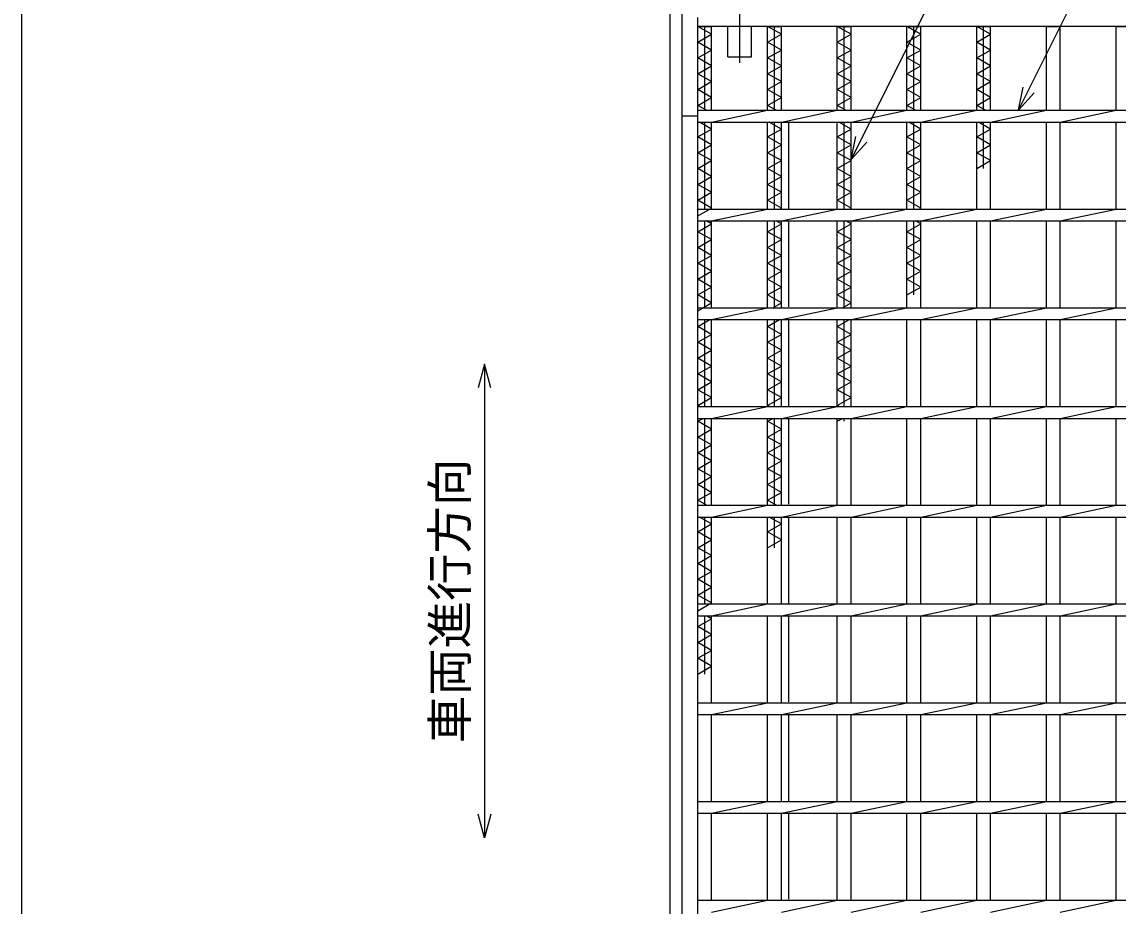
# Model space of a CAD drawing. Units: millimetres, scale not verified. Extents: x -1456 to 1389, y -1026 to 839.
# Drawn here: x -1379 to -824, y 6 to 454 of the extents above; entities that cross this region are included whole.
import ezdxf
from ezdxf.enums import TextEntityAlignment as Align

# ---------------------------------------------------------------- set-up
doc = ezdxf.new("R2010")
doc.units = ezdxf.units.MM
doc.header["$LTSCALE"] = 8
doc.linetypes.add('LONG_DASHED_DOTTED', pattern=[15.25, 12, -1.5, 0.25, -1.5])
for name, color, linetype, lineweight in [('0_2', 150, 'Continuous', 25), ('16', 3, 'Continuous', 25), ('19', 6, 'Continuous', 25), ('22', 4, 'Continuous', 25)]:
    doc.layers.add(name, color=color, linetype=linetype, lineweight=lineweight)
doc.styles.add('ベクトル', font='')
doc.styles.get('ベクトル').set_extended_font_data('ベクトル')

msp = doc.modelspace()

# ---------------------------------------------------------------- linework, layer by layer
at = {"layer": '0_2'}
msp.add_line((-1379.2, -921.2), (-1379.2, 838.8), dxfattribs=at)
at = {"layer": '16'}
for p, q in [((-1037, 451.382), (-1037, 455.882)), ((-430, 451.382), (-1037, 451.382)), ((-1037, -139.618), (-1037, 451.382)), ((-1037, 451.382), (-1030, 451.382)), ((-1030, 447.382), (-1037, 451.382)), ((-1033.5, 408.882), (-1033.5, 451.382)), ((-1030, 408.882), (-1030, 451.382)), ((-1001.7, 408.882), (-1001.7, 451.382)), ((-1001.7, 451.382), (-994.7, 451.382)), ((-994.7, 447.382), (-1001.7, 451.382)), ((-998.2, 408.882), (-998.2, 451.382)), ((-994.7, 408.882), (-994.7, 451.382)), ((-966.4, 408.882), (-966.4, 451.382)), ((-966.4, 451.382), (-959.4, 451.382)), ((-959.4, 447.382), (-966.4, 451.382)), ((-962.9, 408.882), (-962.9, 451.382)), ((-959.4, 408.882), (-959.4, 451.382)), ((-931.1, 408.882), (-931.1, 451.382)), ((-931.1, 451.382), (-924.1, 451.382)), ((-924.1, 447.382), (-931.1, 451.382)), ((-927.6, 408.882), (-927.6, 451.382)), ((-924.1, 408.882), (-924.1, 451.382)), ((-895.8, 408.882), (-895.8, 451.382)), ((-895.8, 451.382), (-888.8, 451.382)), ((-888.8, 447.382), (-895.8, 451.382)), ((-892.3, 408.882), (-892.3, 451.382)), ((-888.8, 408.882), (-888.8, 451.382)), ((-860.5, 408.882), (-860.5, 451.382)), ((-860.5, 451.382), (-853.5, 451.382)), ((-853.5, 408.882), (-853.5, 451.382)), ((-825.2, 408.882), (-825.2, 451.382)), ((-825.2, 451.382), (-818.2, 451.382)), ((-1037, 443.382), (-1030, 447.382)), ((-1001.7, 443.382), (-994.7, 447.382)), ((-966.4, 443.382), (-959.4, 447.382)), ((-931.1, 443.382), (-924.1, 447.382)), ((-895.8, 443.382), (-888.8, 447.382)), ((-1030, 439.382), (-1037, 443.382)), ((-1037, 435.382), (-1030, 439.382)), ((-994.7, 439.382), (-1001.7, 443.382)), ((-1001.7, 435.382), (-994.7, 439.382)), ((-959.4, 439.382), (-966.4, 443.382)), ((-966.4, 435.382), (-959.4, 439.382)), ((-924.1, 439.382), (-931.1, 443.382)), ((-931.1, 435.382), (-924.1, 439.382)), ((-888.8, 439.382), (-895.8, 443.382)), ((-895.8, 435.382), (-888.8, 439.382)), ((-1030, 431.382), (-1037, 435.382)), ((-994.7, 431.382), (-1001.7, 435.382)), ((-959.4, 431.382), (-966.4, 435.382)), ((-924.1, 431.382), (-931.1, 435.382)), ((-888.8, 431.382), (-895.8, 435.382)), ((-1037, 427.382), (-1030, 431.382)), ((-1030, 423.382), (-1037, 427.382)), ((-1001.7, 427.382), (-994.7, 431.382)), ((-994.7, 423.382), (-1001.7, 427.382)), ((-966.4, 427.382), (-959.4, 431.382)), ((-959.4, 423.382), (-966.4, 427.382)), ((-931.1, 427.382), (-924.1, 431.382)), ((-924.1, 423.382), (-931.1, 427.382)), ((-895.8, 427.382), (-888.8, 431.382)), ((-888.8, 423.382), (-895.8, 427.382)), ((-1037, 419.382), (-1030, 423.382)), ((-1001.7, 419.382), (-994.7, 423.382)), ((-966.4, 419.382), (-959.4, 423.382)), ((-931.1, 419.382), (-924.1, 423.382)), ((-895.8, 419.382), (-888.8, 423.382)), ((-1030, 415.382), (-1037, 419.382)), ((-994.7, 415.382), (-1001.7, 419.382)), ((-959.4, 415.382), (-966.4, 419.382)), ((-924.1, 415.382), (-931.1, 419.382)), ((-888.8, 415.382), (-895.8, 419.382)), ((-1037, 411.382), (-1030, 415.382)), ((-1032.625, 408.882), (-1037, 411.382)), ((-1001.7, 411.382), (-994.7, 415.382)), ((-997.325, 408.882), (-1001.7, 411.382)), ((-966.4, 411.382), (-959.4, 415.382)), ((-962.025, 408.882), (-966.4, 411.382)), ((-931.1, 411.382), (-924.1, 415.382)), ((-926.725, 408.882), (-931.1, 411.382)), ((-895.8, 411.382), (-888.8, 415.382)), ((-891.425, 408.882), (-895.8, 411.382)), ((-1037, 408.882), (-430, 408.882)), ((-1037, 402.882), (-1037, 408.882)), ((-1030, 402.882), (-1001.7, 408.882)), ((-994.7, 402.882), (-966.4, 408.882)), ((-959.4, 402.882), (-931.1, 408.882)), ((-924.1, 402.882), (-895.8, 408.882)), ((-888.8, 402.882), (-860.5, 408.882)), ((-853.5, 402.882), (-825.2, 408.882)), ((-1037, 402.882), (-430, 402.882)), ((-1030, 399.382), (-1036.125, 402.882)), ((-1033.5, 358.882), (-1033.5, 402.882)), ((-1030, 358.882), (-1030, 402.882)), ((-1001.7, 358.882), (-1001.7, 402.882)), ((-994.7, 399.382), (-1000.825, 402.882)), ((-998.2, 358.882), (-998.2, 402.882)), ((-994.7, 358.882), (-994.7, 402.882)), ((-966.4, 358.882), (-966.4, 402.882)), ((-959.4, 399.382), (-965.525, 402.882)), ((-962.9, 358.882), (-962.9, 402.882)), ((-959.4, 358.882), (-959.4, 402.882)), ((-931.1, 358.882), (-931.1, 402.882)), ((-924.1, 399.382), (-930.225, 402.882)), ((-927.6, 358.882), (-927.6, 402.882)), ((-924.1, 358.882), (-924.1, 402.882)), ((-895.8, 358.882), (-895.8, 402.882)), ((-888.8, 399.382), (-894.925, 402.882)), ((-892.3, 379.382), (-892.3, 402.882)), ((-888.8, 358.882), (-888.8, 402.882)), ((-860.5, 358.882), (-860.5, 402.882)), ((-853.5, 358.882), (-853.5, 402.882)), ((-825.2, 358.882), (-825.2, 402.882)), ((-1037, 395.382), (-1030, 399.382)), ((-1030, 391.382), (-1037, 395.382)), ((-1001.7, 395.382), (-994.7, 399.382)), ((-994.7, 391.382), (-1001.7, 395.382)), ((-966.4, 395.382), (-959.4, 399.382)), ((-959.4, 391.382), (-966.4, 395.382)), ((-931.1, 395.382), (-924.1, 399.382)), ((-924.1, 391.382), (-931.1, 395.382)), ((-895.8, 395.382), (-888.8, 399.382)), ((-888.8, 391.382), (-895.8, 395.382)), ((-1037, 387.382), (-1030, 391.382)), ((-1001.7, 387.382), (-994.7, 391.382)), ((-966.4, 387.382), (-959.4, 391.382)), ((-931.1, 387.382), (-924.1, 391.382)), ((-895.8, 387.382), (-888.8, 391.382)), ((-1030, 383.382), (-1037, 387.382)), ((-1037, 379.382), (-1030, 383.382)), ((-994.7, 383.382), (-1001.7, 387.382)), ((-1001.7, 379.382), (-994.7, 383.382)), ((-959.4, 383.382), (-966.4, 387.382)), ((-966.4, 379.382), (-959.4, 383.382)), ((-924.1, 383.382), (-931.1, 387.382)), ((-931.1, 379.382), (-924.1, 383.382)), ((-888.8, 383.382), (-895.8, 387.382)), ((-895.8, 379.382), (-888.8, 383.382)), ((-1030, 375.382), (-1037, 379.382)), ((-994.7, 375.382), (-1001.7, 379.382)), ((-959.4, 375.382), (-966.4, 379.382)), ((-924.1, 375.382), (-931.1, 379.382)), ((-1037, 371.382), (-1030, 375.382)), ((-1001.7, 371.382), (-994.7, 375.382)), ((-966.4, 371.382), (-959.4, 375.382)), ((-931.1, 371.382), (-924.1, 375.382)), ((-1030, 367.382), (-1037, 371.382)), ((-1037, 363.382), (-1030, 367.382)), ((-994.7, 367.382), (-1001.7, 371.382)), ((-1001.7, 363.382), (-994.7, 367.382)), ((-959.4, 367.382), (-966.4, 371.382)), ((-966.4, 363.382), (-959.4, 367.382)), ((-924.1, 367.382), (-931.1, 371.382)), ((-931.1, 363.382), (-924.1, 367.382)), ((-1030, 359.382), (-1037, 363.382)), ((-994.7, 359.382), (-1001.7, 363.382)), ((-959.4, 359.382), (-966.4, 363.382)), ((-924.1, 359.382), (-931.1, 363.382)), ((-1037, 355.382), (-1030, 359.382)), ((-1037, 358.882), (-430, 358.882)), ((-1037, 352.882), (-1037, 358.882)), ((-1030, 352.882), (-1001.7, 358.882)), ((-995.575, 358.882), (-994.7, 359.382)), ((-994.7, 352.882), (-966.4, 358.882)), ((-960.275, 358.882), (-959.4, 359.382)), ((-959.4, 352.882), (-931.1, 358.882)), ((-924.975, 358.882), (-924.1, 359.382)), ((-924.1, 352.882), (-895.8, 358.882)), ((-888.8, 352.882), (-860.5, 358.882)), ((-853.5, 352.882), (-825.2, 358.882)), ((-1037, 352.882), (-430, 352.882)), ((-1037, 347.382), (-1030, 351.382)), ((-1033.5, 308.882), (-1033.5, 352.882)), ((-1030, 351.382), (-1032.625, 352.882)), ((-1030, 308.882), (-1030, 352.882)), ((-1001.7, 308.882), (-1001.7, 352.882)), ((-1001.7, 347.382), (-994.7, 351.382)), ((-998.2, 308.882), (-998.2, 352.882)), ((-994.7, 351.382), (-997.325, 352.882)), ((-994.7, 308.882), (-994.7, 352.882)), ((-966.4, 308.882), (-966.4, 352.882)), ((-966.4, 347.382), (-959.4, 351.382)), ((-962.9, 308.882), (-962.9, 352.882)), ((-959.4, 351.382), (-962.025, 352.882)), ((-959.4, 308.882), (-959.4, 352.882)), ((-931.1, 308.882), (-931.1, 352.882)), ((-931.1, 347.382), (-924.1, 351.382)), ((-927.6, 315.382), (-927.6, 352.882)), ((-924.1, 351.382), (-926.725, 352.882)), ((-924.1, 308.882), (-924.1, 352.882)), ((-895.8, 308.882), (-895.8, 352.882)), ((-888.8, 308.882), (-888.8, 352.882)), ((-860.5, 308.882), (-860.5, 352.882)), ((-853.5, 308.882), (-853.5, 352.882)), ((-825.2, 308.882), (-825.2, 352.882)), ((-1030, 343.382), (-1037, 347.382)), ((-994.7, 343.382), (-1001.7, 347.382)), ((-959.4, 343.382), (-966.4, 347.382)), ((-924.1, 343.382), (-931.1, 347.382)), ((-1037, 339.382), (-1030, 343.382)), ((-1030, 335.382), (-1037, 339.382)), ((-1001.7, 339.382), (-994.7, 343.382)), ((-994.7, 335.382), (-1001.7, 339.382)), ((-966.4, 339.382), (-959.4, 343.382)), ((-959.4, 335.382), (-966.4, 339.382)), ((-931.1, 339.382), (-924.1, 343.382)), ((-924.1, 335.382), (-931.1, 339.382)), ((-1037, 331.382), (-1030, 335.382)), ((-1001.7, 331.382), (-994.7, 335.382)), ((-966.4, 331.382), (-959.4, 335.382)), ((-931.1, 331.382), (-924.1, 335.382)), ((-1030, 327.382), (-1037, 331.382)), ((-994.7, 327.382), (-1001.7, 331.382)), ((-959.4, 327.382), (-966.4, 331.382)), ((-924.1, 327.382), (-931.1, 331.382)), ((-1037, 323.382), (-1030, 327.382)), ((-1030, 319.382), (-1037, 323.382)), ((-1001.7, 323.382), (-994.7, 327.382)), ((-994.7, 319.382), (-1001.7, 323.382)), ((-966.4, 323.382), (-959.4, 327.382)), ((-959.4, 319.382), (-966.4, 323.382)), ((-931.1, 323.382), (-924.1, 327.382)), ((-924.1, 319.382), (-931.1, 323.382)), ((-1037, 315.382), (-1030, 319.382)), ((-1001.7, 315.382), (-994.7, 319.382)), ((-966.4, 315.382), (-959.4, 319.382)), ((-931.1, 315.382), (-924.1, 319.382)), ((-1030, 311.382), (-1037, 315.382)), ((-1037, 307.382), (-1030, 311.382)), ((-994.7, 311.382), (-1001.7, 315.382)), ((-999.075, 308.882), (-994.7, 311.382)), ((-959.4, 311.382), (-966.4, 315.382)), ((-963.775, 308.882), (-959.4, 311.382)), ((-1037, 308.882), (-430, 308.882)), ((-1037, 302.882), (-1037, 308.882)), ((-1030, 302.882), (-1001.7, 308.882)), ((-994.7, 302.882), (-966.4, 308.882)), ((-959.4, 302.882), (-931.1, 308.882)), ((-924.1, 302.882), (-895.8, 308.882)), ((-888.8, 302.882), (-860.5, 308.882)), ((-853.5, 302.882), (-825.2, 308.882)), ((-1037, 302.882), (-430, 302.882)), ((-1037, 299.382), (-1030.875, 302.882)), ((-1033.5, 258.882), (-1033.5, 302.882)), ((-1030, 258.882), (-1030, 302.882)), ((-1001.7, 258.882), (-1001.7, 302.882)), ((-1001.7, 299.382), (-995.575, 302.882)), ((-998.2, 258.882), (-998.2, 302.882)), ((-994.7, 258.882), (-994.7, 302.882)), ((-966.4, 258.882), (-966.4, 302.882)), ((-966.4, 299.382), (-960.275, 302.882)), ((-962.9, 258.882), (-962.9, 302.882)), ((-959.4, 258.882), (-959.4, 302.882)), ((-931.1, 258.882), (-931.1, 302.882)), ((-924.1, 258.882), (-924.1, 302.882)), ((-895.8, 258.882), (-895.8, 302.882)), ((-888.8, 258.882), (-888.8, 302.882)), ((-860.5, 258.882), (-860.5, 302.882)), ((-853.5, 258.882), (-853.5, 302.882)), ((-825.2, 258.882), (-825.2, 302.882)), ((-1030, 295.382), (-1037, 299.382)), ((-1037, 291.382), (-1030, 295.382)), ((-994.7, 295.382), (-1001.7, 299.382)), ((-1001.7, 291.382), (-994.7, 295.382)), ((-959.4, 295.382), (-966.4, 299.382)), ((-966.4, 291.382), (-959.4, 295.382)), ((-1030, 287.382), (-1037, 291.382)), ((-994.7, 287.382), (-1001.7, 291.382)), ((-959.4, 287.382), (-966.4, 291.382)), ((-1037, 283.382), (-1030, 287.382)), ((-1030, 279.382), (-1037, 283.382)), ((-1001.7, 283.382), (-994.7, 287.382)), ((-994.7, 279.382), (-1001.7, 283.382)), ((-966.4, 283.382), (-959.4, 287.382)), ((-959.4, 279.382), (-966.4, 283.382)), ((-1037, 275.382), (-1030, 279.382)), ((-1001.7, 275.382), (-994.7, 279.382)), ((-966.4, 275.382), (-959.4, 279.382)), ((-1030, 271.382), (-1037, 275.382)), ((-994.7, 271.382), (-1001.7, 275.382)), ((-959.4, 271.382), (-966.4, 275.382)), ((-1037, 267.382), (-1030, 271.382)), ((-1030, 263.382), (-1037, 267.382)), ((-1001.7, 267.382), (-994.7, 271.382)), ((-994.7, 263.382), (-1001.7, 267.382)), ((-966.4, 267.382), (-959.4, 271.382)), ((-959.4, 263.382), (-966.4, 267.382)), ((-1037, 259.382), (-1030, 263.382)), ((-1001.7, 259.382), (-994.7, 263.382)), ((-966.4, 259.382), (-959.4, 263.382)), ((-1036.125, 258.882), (-1037, 259.382)), ((-1037, 258.882), (-430, 258.882)), ((-1037, 252.882), (-1037, 258.882)), ((-1030, 252.882), (-1001.7, 258.882)), ((-1000.825, 258.882), (-1001.7, 259.382)), ((-994.7, 252.882), (-966.4, 258.882)), ((-965.525, 258.882), (-966.4, 259.382)), ((-959.4, 252.882), (-931.1, 258.882)), ((-924.1, 252.882), (-895.8, 258.882)), ((-888.8, 252.882), (-860.5, 258.882)), ((-853.5, 252.882), (-825.2, 258.882)), ((-1037, 252.882), (-430, 252.882)), ((-1037, 251.382), (-1034.375, 252.882)), ((-1030, 247.382), (-1037, 251.382)), ((-1033.5, 208.882), (-1033.5, 252.882)), ((-1030, 208.882), (-1030, 252.882)), ((-1001.7, 208.882), (-1001.7, 252.882)), ((-1001.7, 251.382), (-999.075, 252.882)), ((-994.7, 247.382), (-1001.7, 251.382)), ((-998.2, 208.882), (-998.2, 252.882)), ((-994.7, 208.882), (-994.7, 252.882)), ((-966.4, 208.882), (-966.4, 252.882)), ((-966.4, 251.382), (-963.775, 252.882)), ((-962.9, 251.382), (-962.9, 252.882)), ((-959.4, 208.882), (-959.4, 252.882)), ((-931.1, 208.882), (-931.1, 252.882)), ((-924.1, 208.882), (-924.1, 252.882)), ((-895.8, 208.882), (-895.8, 252.882)), ((-888.8, 208.882), (-888.8, 252.882)), ((-860.5, 208.882), (-860.5, 252.882)), ((-853.5, 208.882), (-853.5, 252.882)), ((-825.2, 208.882), (-825.2, 252.882)), ((-1037, 243.382), (-1030, 247.382)), ((-1001.7, 243.382), (-994.7, 247.382)), ((-1030, 239.382), (-1037, 243.382)), ((-1037, 235.382), (-1030, 239.382)), ((-994.7, 239.382), (-1001.7, 243.382)), ((-1001.7, 235.382), (-994.7, 239.382)), ((-1030, 231.382), (-1037, 235.382)), ((-994.7, 231.382), (-1001.7, 235.382)), ((-1037, 227.382), (-1030, 231.382)), ((-1001.7, 227.382), (-994.7, 231.382)), ((-1030, 223.382), (-1037, 227.382)), ((-1037, 219.382), (-1030, 223.382)), ((-994.7, 223.382), (-1001.7, 227.382)), ((-1001.7, 219.382), (-994.7, 223.382)), ((-1030, 215.382), (-1037, 219.382)), ((-994.7, 215.382), (-1001.7, 219.382)), ((-1037, 211.382), (-1030, 215.382)), ((-1032.625, 208.882), (-1037, 211.382)), ((-1001.7, 211.382), (-994.7, 215.382)), ((-997.325, 208.882), (-1001.7, 211.382)), ((-1037, 202.882), (-1037, 208.882)), ((-1037, 208.882), (-571.1, 208.882)), ((-1030, 202.882), (-1001.7, 208.882)), ((-994.7, 202.882), (-966.4, 208.882)), ((-959.4, 202.882), (-931.1, 208.882)), ((-924.1, 202.882), (-895.8, 208.882)), ((-888.8, 202.882), (-860.5, 208.882)), ((-853.5, 202.882), (-825.2, 208.882)), ((-1037, 202.882), (-571.1, 202.882)), ((-1030, 199.382), (-1036.125, 202.882)), ((-1033.5, 158.882), (-1033.5, 202.882)), ((-1030, 158.882), (-1030, 202.882)), ((-1001.7, 158.882), (-1001.7, 202.882)), ((-994.7, 199.382), (-1000.825, 202.882)), ((-998.2, 187.382), (-998.2, 202.882)), ((-994.7, 158.882), (-994.7, 202.882)), ((-966.4, 158.882), (-966.4, 202.882)), ((-959.4, 158.882), (-959.4, 202.882)), ((-931.1, 158.882), (-931.1, 202.882)), ((-924.1, 158.882), (-924.1, 202.882)), ((-895.8, 158.882), (-895.8, 202.882)), ((-888.8, 158.882), (-888.8, 202.882)), ((-860.5, 158.882), (-860.5, 202.882)), ((-853.5, 158.882), (-853.5, 202.882)), ((-825.2, 158.882), (-825.2, 202.882)), ((-1037, 195.382), (-1030, 199.382)), ((-1030, 191.382), (-1037, 195.382)), ((-1001.7, 195.382), (-994.7, 199.382)), ((-994.7, 191.382), (-1001.7, 195.382)), ((-1037, 187.382), (-1030, 191.382)), ((-1001.7, 187.382), (-994.7, 191.382)), ((-1030, 183.382), (-1037, 187.382)), ((-1037, 179.382), (-1030, 183.382)), ((-1030, 175.382), (-1037, 179.382)), ((-1037, 171.382), (-1030, 175.382)), ((-1030, 167.382), (-1037, 171.382)), ((-1037, 163.382), (-1030, 167.382)), ((-1030, 159.382), (-1037, 163.382)), ((-1037, 155.382), (-1030, 159.382)), ((-1037, 152.882), (-1037, 158.882)), ((-1037, 158.882), (-571.1, 158.882)), ((-1030, 152.882), (-1001.7, 158.882)), ((-994.7, 152.882), (-966.4, 158.882)), ((-959.4, 152.882), (-931.1, 158.882)), ((-924.1, 152.882), (-895.8, 158.882)), ((-888.8, 152.882), (-860.5, 158.882)), ((-853.5, 152.882), (-825.2, 158.882)), ((-1037, 152.882), (-571.1, 152.882)), ((-1037, 147.382), (-1030, 151.382)), ((-1033.5, 123.382), (-1033.5, 152.882)), ((-1030, 151.382), (-1032.625, 152.882)), ((-1030, 108.882), (-1030, 152.882)), ((-1001.7, 108.882), (-1001.7, 152.882)), ((-994.7, 108.882), (-994.7, 152.882)), ((-966.4, 108.882), (-966.4, 152.882)), ((-959.4, 108.882), (-959.4, 152.882)), ((-931.1, 108.882), (-931.1, 152.882)), ((-924.1, 108.882), (-924.1, 152.882)), ((-895.8, 108.882), (-895.8, 152.882)), ((-888.8, 108.882), (-888.8, 152.882)), ((-860.5, 108.882), (-860.5, 152.882)), ((-853.5, 108.882), (-853.5, 152.882)), ((-825.2, 108.882), (-825.2, 152.882)), ((-1030, 143.382), (-1037, 147.382)), ((-1037, 139.382), (-1030, 143.382)), ((-1030, 135.382), (-1037, 139.382)), ((-1037, 131.382), (-1030, 135.382)), ((-1030, 127.382), (-1037, 131.382)), ((-1037, 123.382), (-1030, 127.382)), ((-1037, 102.882), (-1037, 108.882)), ((-1037, 108.882), (-571.1, 108.882)), ((-1030, 102.882), (-1001.7, 108.882)), ((-994.7, 102.882), (-966.4, 108.882)), ((-959.4, 102.882), (-931.1, 108.882)), ((-924.1, 102.882), (-895.8, 108.882)), ((-888.8, 102.882), (-860.5, 108.882)), ((-853.5, 102.882), (-825.2, 108.882)), ((-1037, 102.882), (-571.1, 102.882)), ((-1030, 58.882), (-1030, 102.882)), ((-1001.7, 58.882), (-1001.7, 102.882)), ((-994.7, 58.882), (-994.7, 102.882)), ((-966.4, 58.882), (-966.4, 102.882)), ((-959.4, 58.882), (-959.4, 102.882)), ((-931.1, 58.882), (-931.1, 102.882)), ((-924.1, 58.882), (-924.1, 102.882)), ((-895.8, 58.882), (-895.8, 102.882)), ((-888.8, 58.882), (-888.8, 102.882)), ((-860.5, 58.882), (-860.5, 102.882)), ((-853.5, 58.882), (-853.5, 102.882)), ((-825.2, 58.882), (-825.2, 102.882)), ((-1037, 58.882), (-430, 58.882)), ((-1037, 52.882), (-1037, 58.882)), ((-1030, 52.882), (-1001.7, 58.882)), ((-994.7, 52.882), (-966.4, 58.882)), ((-959.4, 52.882), (-931.1, 58.882)), ((-924.1, 52.882), (-895.8, 58.882)), ((-888.8, 52.882), (-860.5, 58.882)), ((-853.5, 52.882), (-825.2, 58.882)), ((-1037, 52.882), (-430, 52.882)), ((-1030, 8.882), (-1030, 52.882)), ((-1001.7, 8.882), (-1001.7, 52.882)), ((-994.7, 8.882), (-994.7, 52.882)), ((-966.4, 8.882), (-966.4, 52.882)), ((-959.4, 8.882), (-959.4, 52.882)), ((-931.1, 8.882), (-931.1, 52.882)), ((-924.1, 8.882), (-924.1, 52.882)), ((-895.8, 8.882), (-895.8, 52.882)), ((-888.8, 8.882), (-888.8, 52.882)), ((-860.5, 8.882), (-860.5, 52.882)), ((-853.5, 8.882), (-853.5, 52.882)), ((-825.2, 8.882), (-825.2, 52.882)), ((-1037, 8.882), (-430, 8.882)), ((-1037, 2.882), (-1037, 8.882)), ((-1030, 2.882), (-1001.7, 8.882)), ((-994.7, 2.882), (-966.4, 8.882)), ((-959.4, 2.882), (-931.1, 8.882)), ((-924.1, 2.882), (-895.8, 8.882)), ((-888.8, 2.882), (-860.5, 8.882)), ((-853.5, 2.882), (-825.2, 8.882))]:
    msp.add_line(p, q, dxfattribs=at)
at = {"layer": '19', "linetype": 'LONG_DASHED_DOTTED'}
msp.add_line((-1015.85, 500.882), (-1015.85, 432.882), dxfattribs=at)
at = {"layer": '19'}
for p, q in [((-1051, -154.118), (-1051, 465.882)), ((-1045, -148.118), (-1045, 459.882)), ((-1021.85, 435.882), (-1021.85, 451.382)), ((-1009.85, 435.882), (-1009.85, 451.382)), ((-1021.85, 435.882), (-1009.85, 435.882)), ((-1037, 405.882), (-1045, 405.882)), ((-994.5, 409.382), (-994.7, 409.582)), ((-991, 358.882), (-991, 402.382)), ((-991, 309.382), (-991, 352.882)), ((-991, 258.882), (-991, 302.382)), ((-991, 209.382), (-991, 252.882)), ((-991, 158.882), (-991, 202.382)), ((-991, 109.382), (-991, 152.882)), ((-991, 58.882), (-991, 102.382)), ((-991, 9.382), (-991, 52.882))]:
    msp.add_line(p, q, dxfattribs=at)
at = {"layer": '22'}
for p, q in [((-959.4, 383.882), (-807.15, 688.382)), ((-874.65, 408.882), (-753.4, 651.382)), ((-874.65, 408.882), (-872.25, 420.562)), ((-874.65, 408.882), (-866.65, 417.682)), ((-959.4, 383.882), (-957, 395.562)), ((-959.4, 383.882), (-951.4, 392.682)), ((-1145, 280.382), (-1148.2, 268.382)), ((-1141.8, 268.382), (-1145, 280.382)), ((-1145, 280.382), (-1145, 40.382)), ((-1145, 40.382), (-1148.2, 52.382)), ((-1141.8, 52.382), (-1145, 40.382))]:
    msp.add_line(p, q, dxfattribs=at)

# ---------------------------------------------------------------- texts
at = {"layer": '22', "color": 2, "style": 'ベクトル'}
msp.add_text('車両進行方向', height=17.6, rotation=90, dxfattribs=at).set_placement((-1162.6, 88.382), align=Align.MIDDLE_LEFT)

doc.saveas('drawing.dxf')
